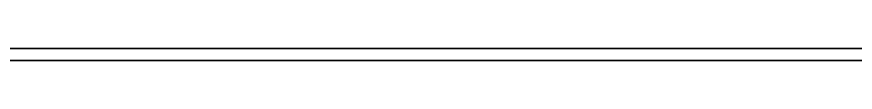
# Model space of a CAD drawing. Header units: millimetres. Extents: x -176 to 3932, y -325 to 2058.
# Drawn here: x 1372.51 to 1377.69, y 1378.31 to 1378.38 of the extents above; entities that cross this region are included whole.
import ezdxf

# ---------------------------------------------------------------- set-up
doc = ezdxf.new("R2010")
doc.units = ezdxf.units.MM

# ---------------------------------------------------------------- blocks, each defined once
blk = doc.blocks.new('Drawing View2')
at = {"color": 7, "linetype": 'Continuous', "lineweight": 35}
for p, q in [((1204, -39.9253), (1284, -39.9253)), ((1204, -39.9253), (1284, -39.9253)), ((1259.0159, -40), (1222.5004, -40)), ((1259.0159, -40), (1222.5004, -40)), ((1225.9139, -40), (1262.0861, -40)), ((1225.9139, -40), (1262.0861, -40)), ((1262.0861, -40), (1225.9139, -40)), ((1225.9139, -40), (1262.0861, -40)), ((1228.9841, -40), (1265.4996, -40)), ((1228.9841, -40), (1265.4996, -40))]:
    blk.add_line(p, q, dxfattribs=at)

msp = doc.modelspace()

# ---------------------------------------------------------------- block references
at = {"linetype": 'Continuous', "lineweight": 0}
msp.add_blockref('Drawing View2', (137.2158, 1418.307), dxfattribs=at)

doc.saveas('drawing.dxf')
